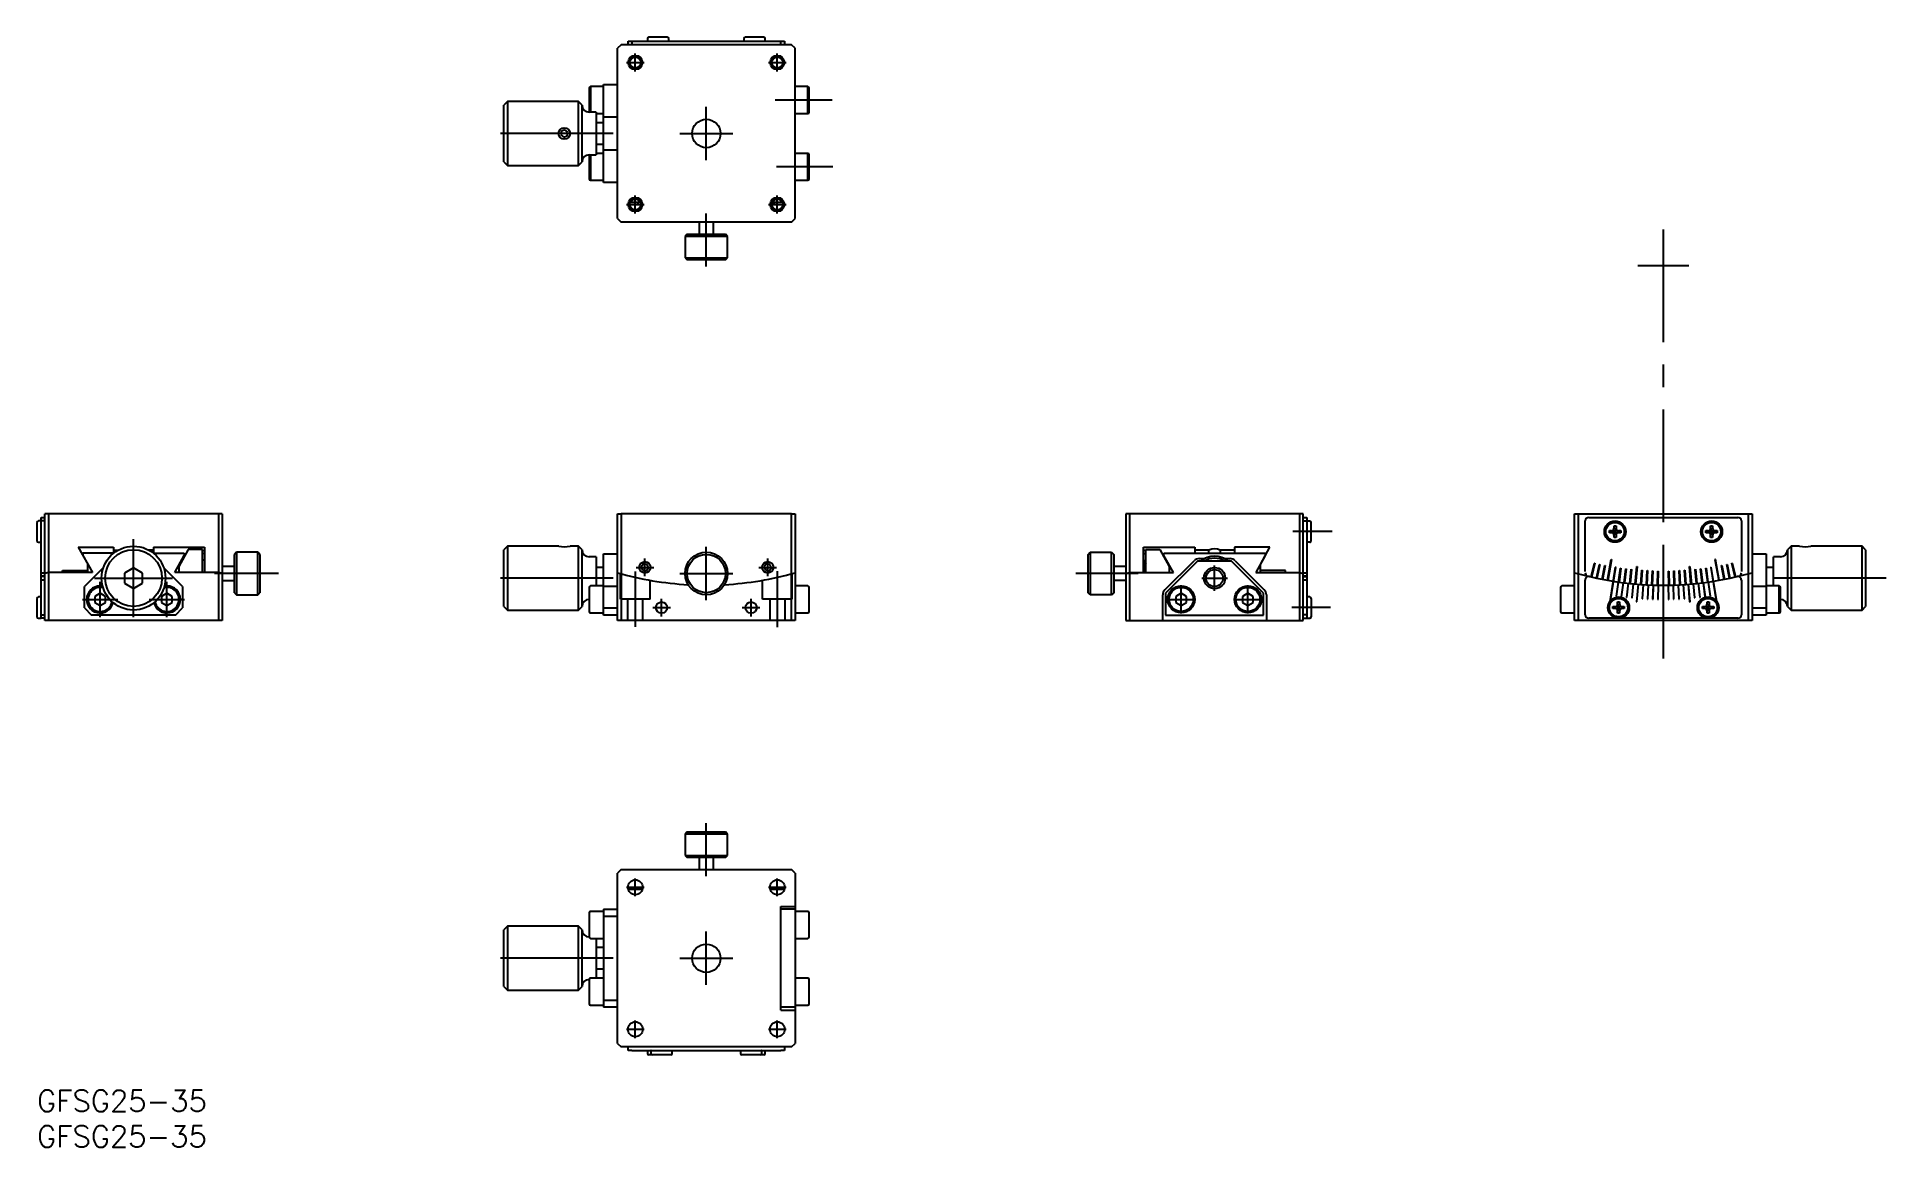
# Model space of a CAD drawing. Extents: x 0 to 260, y -8 to 148.
import ezdxf

# ---------------------------------------------------------------- set-up
doc = ezdxf.new("R2010")
doc.units = 0
doc.header["$LTSCALE"] = 0.5
doc.linetypes.add('CENTER', pattern=[50.8, 31.75, -6.35, 6.35, -6.35])
doc.linetypes.add('DASHED', pattern=[19.05, 12.7, -6.35])
for name, color, linetype in [('MSM_CENTER', 1, 'CENTER'), ('MSM_CONTINUOUS', 7, 'CONTINUOUS'), ('MSM_DASHED', 4, 'DASHED'), ('MSM_NARROW', 5, 'CONTINUOUS'), ('MSM_PART_NUMBER', 7, 'CONTINUOUS')]:
    doc.layers.add(name, color=color, linetype=linetype)
doc.styles.get("Standard").update_dxf_attribs({"font": 'txt.shx', "height": 3, "bigfont": 'bigfont.shx'})

# ---------------------------------------------------------------- blocks, each defined once
blk = doc.blocks.new('*U48')
at = {"layer": 'MSM_PART_NUMBER'}
blk.add_text('GFSG25-35', height=3, dxfattribs=at).set_placement((0, -3))
blk = doc.blocks.new('*U49')
at = {"layer": 'MSM_PART_NUMBER'}
blk.add_text('GFSG25-35', height=3, dxfattribs=at).set_placement((0, -8))

msp = doc.modelspace()

# ---------------------------------------------------------------- linework, layer by layer
at = {"layer": 'MSM_CENTER'}
for p, q in [((84.28, 143.56), (84.28, 146.06)), ((104.28, 143.56), (104.28, 146.06)), ((83.03, 144.81), (85.53, 144.81)), ((103.03, 144.81), (105.53, 144.81)), ((94.28, 131.06), (94.28, 138.56)), ((111.99, 139.51), (103.99, 139.51)), ((81.16, 134.81), (64.16, 134.81)), ((90.53, 134.81), (98.03, 134.81)), ((112.11, 130.11), (104.17, 130.11)), ((84.28, 123.56), (84.28, 126.06)), ((104.28, 123.56), (104.28, 126.06)), ((83.03, 124.81), (85.53, 124.81)), ((94.28, 116.06), (94.28, 123.56)), ((103.03, 124.81), (105.53, 124.81)), ((229.08, 121.3), (229.08, 60.83)), ((225.5, 116.21), (232.66, 116.21)), ((182.44, 78.71), (176.91, 78.71)), ((13.6, 66.68), (13.6, 77.64)), ((94.28, 69.06), (94.28, 76.56)), ((84.28, 73.11), (84.28, 65.31)), ((84.38, 73.68), (86.88, 73.68)), ((85.63, 72.43), (85.63, 74.93)), ((101.68, 73.68), (104.18, 73.68)), ((102.93, 72.43), (102.93, 74.93)), ((104.28, 73.15), (104.28, 65.27)), ((165.87, 70.36), (165.87, 73.96)), ((8.12, 72.16), (19.08, 72.16)), ((8.9, 66.66), (8.9, 71.66)), ((18.3, 66.66), (18.3, 71.66)), ((34.04, 72.81), (25.01, 72.81)), ((81.16, 72.16), (64.16, 72.16)), ((90.53, 72.81), (98.03, 72.81)), ((155.11, 72.81), (146.33, 72.81)), ((161.17, 67.16), (161.17, 71.16)), ((164.07, 72.16), (167.67, 72.16)), ((170.57, 67.16), (170.57, 71.16)), ((260.45, 72.16), (243.58, 72.16)), ((6.4, 69.16), (11.4, 69.16)), ((15.8, 69.16), (20.8, 69.16)), ((86.73, 68.01), (89.23, 68.01)), ((87.98, 66.76), (87.98, 69.26)), ((99.33, 68.01), (101.83, 68.01)), ((100.58, 66.76), (100.58, 69.26)), ((159.17, 69.16), (163.17, 69.16)), ((168.57, 69.16), (172.57, 69.16)), ((182.19, 68.01), (176.76, 68.01)), ((94.28, 30.15), (94.28, 37.65)), ((84.28, 27.35), (84.28, 29.85)), ((104.28, 27.35), (104.28, 29.85)), ((83.03, 28.6), (85.53, 28.6)), ((103.03, 28.6), (105.53, 28.6)), ((94.28, 14.85), (94.28, 22.35)), ((81.16, 18.6), (64.16, 18.6)), ((90.53, 18.6), (98.03, 18.6)), ((83.03, 8.6), (85.53, 8.6)), ((84.28, 7.35), (84.28, 9.85)), ((103.03, 8.6), (105.53, 8.6)), ((104.28, 7.35), (104.28, 9.85))]:
    msp.add_line(p, q, dxfattribs=at)
at = {"layer": 'MSM_CONTINUOUS'}
for p, q in [((82.28, 147.31), (81.78, 146.81)), ((81.78, 122.81), (81.78, 146.81)), ((106.28, 147.31), (82.28, 147.31)), ((83.28, 147.31), (83.28, 147.81)), ((83.28, 147.81), (105.28, 147.81)), ((83.78, 147.81), (83.78, 147.31)), ((85.98, 148.21), (85.98, 147.82)), ((86.18, 148.41), (88.78, 148.41)), ((88.98, 147.82), (88.98, 148.21)), ((99.58, 148.21), (99.58, 147.82)), ((99.78, 148.41), (102.38, 148.41)), ((102.58, 147.82), (102.58, 148.21)), ((104.78, 147.31), (104.78, 147.81)), ((105.28, 147.81), (105.28, 147.31)), ((106.78, 146.81), (106.28, 147.31)), ((106.78, 122.81), (106.78, 146.81)), ((77.78, 141.21), (77.78, 137.81)), ((79.78, 141.41), (77.98, 141.41)), ((77.98, 141.41), (77.98, 137.81)), ((79.78, 141.71), (81.78, 141.71)), ((79.78, 127.91), (79.78, 141.71)), ((108.58, 141.41), (106.78, 141.41)), ((108.58, 137.61), (108.58, 141.41)), ((108.78, 137.81), (108.78, 141.21)), ((66.28, 139.31), (65.78, 138.81)), ((65.78, 130.81), (65.78, 138.81)), ((76.28, 139.31), (66.28, 139.31)), ((66.28, 139.31), (66.28, 130.31)), ((76.78, 138.81), (76.28, 139.31)), ((76.28, 130.31), (76.28, 139.31)), ((76.78, 130.81), (76.78, 138.81)), ((78.78, 137.81), (77.78, 137.81)), ((78.78, 137.81), (78.78, 131.81)), ((78.78, 137.61), (79.78, 137.61)), ((79.78, 136.31), (78.78, 136.31)), ((81.78, 137.11), (79.78, 137.11)), ((106.78, 137.61), (108.58, 137.61)), ((73.88, 135.14), (73.79, 134.62)), ((73.79, 134.62), (74.2, 134.3)), ((74.36, 135.32), (73.88, 135.14)), ((74.2, 134.3), (74.68, 134.48)), ((74.77, 135), (74.36, 135.32)), ((74.68, 134.48), (74.77, 135)), ((78.78, 133.31), (79.78, 133.31)), ((65.78, 130.81), (66.28, 130.31)), ((66.28, 130.31), (76.28, 130.31)), ((76.28, 130.31), (76.78, 130.81)), ((77.78, 131.81), (78.78, 131.81)), ((77.78, 131.81), (77.78, 128.41)), ((77.98, 131.81), (77.98, 128.21)), ((79.78, 132.01), (78.78, 132.01)), ((79.78, 132.51), (81.78, 132.51)), ((108.58, 132.01), (106.78, 132.01)), ((108.58, 128.21), (108.58, 132.01)), ((108.78, 128.41), (108.78, 131.81)), ((77.98, 128.21), (79.78, 128.21)), ((81.78, 127.91), (79.78, 127.91)), ((106.78, 128.21), (108.58, 128.21)), ((85, 125.11), (83.56, 125.11)), ((84.63, 125.1), (84.63, 124.8)), ((103.93, 124.82), (103.53, 125.05)), ((105, 125.11), (103.56, 125.11)), ((81.78, 122.81), (82.28, 122.31)), ((83.48, 124.81), (84.28, 124.81)), ((84.28, 124.81), (85.08, 124.81)), ((103.48, 124.81), (104.28, 124.81)), ((103.93, 124.82), (103.5, 124.82)), ((103.93, 124.81), (103.93, 124.82)), ((104.28, 124.81), (105.08, 124.81)), ((106.28, 122.31), (106.78, 122.81)), ((106.28, 122.31), (82.28, 122.31)), ((91.58, 120.61), (91.28, 120.31)), ((91.28, 120.31), (91.28, 117.31)), ((97.28, 120.31), (91.28, 120.31)), ((91.58, 120.61), (96.98, 120.61)), ((93.28, 122.31), (93.28, 120.61)), ((95.28, 120.61), (95.28, 122.31)), ((97.28, 120.31), (96.98, 120.61)), ((97.28, 117.31), (97.28, 120.31)), ((91.28, 117.31), (91.58, 117.01)), ((91.28, 117.31), (97.28, 117.31)), ((96.98, 117.01), (97.28, 117.31)), ((96.98, 117.01), (91.58, 117.01)), ((1.1, 66.21), (1.1, 81.21)), ((26.1, 81.21), (1.1, 81.21)), ((1.6, 81.21), (1.6, 66.21)), ((25.6, 66.21), (25.6, 81.21)), ((26.1, 81.21), (26.1, 66.21)), ((81.78, 81.21), (82.28, 81.21)), ((81.78, 66.21), (81.78, 81.21)), ((106.28, 81.21), (82.28, 81.21)), ((82.28, 81.21), (82.28, 66.21)), ((106.28, 66.21), (106.28, 81.21)), ((106.28, 81.21), (106.78, 81.21)), ((106.78, 81.21), (106.78, 66.21)), ((153.37, 81.21), (153.37, 66.21)), ((178.37, 81.21), (153.37, 81.21)), ((153.87, 81.21), (153.87, 66.21)), ((177.87, 66.21), (177.87, 81.21)), ((178.37, 66.21), (178.37, 81.21)), ((216.58, 66.21), (216.58, 81.21)), ((216.58, 81.21), (241.58, 81.21)), ((217.08, 81.21), (217.08, 66.21)), ((241.08, 66.21), (241.08, 81.21)), ((241.58, 81.21), (241.58, 66.21)), ((0, 80.01), (0, 77.41)), ((0.59, 80.21), (0.2, 80.21)), ((0.6, 80.71), (1.1, 80.71)), ((0.6, 66.51), (0.6, 80.71)), ((1.1, 80.21), (0.6, 80.21)), ((178.37, 80.71), (178.87, 80.71)), ((178.37, 80.21), (178.87, 80.21)), ((178.87, 80.71), (178.87, 66.51)), ((178.88, 80.21), (179.27, 80.21)), ((179.47, 77.41), (179.47, 80.01)), ((218.08, 73.11), (218.08, 80.21)), ((218.58, 80.71), (239.58, 80.71)), ((221.48, 78.85), (221.8, 78.85)), ((221.48, 78.56), (221.48, 78.85)), ((221.8, 78.56), (221.48, 78.56)), ((222.14, 79.18), (222.14, 79.51)), ((222.14, 79.51), (222.42, 79.51)), ((222.14, 77.9), (222.14, 78.23)), ((222.42, 79.51), (222.42, 79.18)), ((222.42, 78.23), (222.42, 77.9)), ((222.76, 78.85), (223.08, 78.85)), ((223.08, 78.56), (222.76, 78.56)), ((223.08, 78.85), (223.08, 78.56)), ((235.08, 78.85), (235.4, 78.85)), ((235.08, 78.56), (235.08, 78.85)), ((235.4, 78.56), (235.08, 78.56)), ((235.74, 79.18), (235.74, 79.51)), ((235.74, 79.51), (236.02, 79.51)), ((235.74, 77.9), (235.74, 78.23)), ((236.02, 79.51), (236.02, 79.18)), ((236.02, 78.23), (236.02, 77.9)), ((236.36, 78.85), (236.68, 78.85)), ((236.68, 78.56), (236.36, 78.56)), ((236.68, 78.85), (236.68, 78.56)), ((240.08, 80.21), (240.08, 73.11)), ((0.2, 77.21), (0.59, 77.21)), ((5.8, 76.53), (10.8, 76.53)), ((5.8, 76.53), (7.8, 72.93)), ((6.45, 75.69), (6.45, 75.35)), ((10.81, 75.69), (6.45, 75.69)), ((10.8, 76.53), (10.8, 75.69)), ((10.8, 76.11), (11.45, 76.11)), ((16.4, 76.11), (15.75, 76.11)), ((16.39, 75.69), (20.75, 75.69)), ((16.4, 76.53), (23.6, 76.53)), ((16.4, 76.53), (16.4, 75.69)), ((21.3, 76.17), (20, 73.82)), ((20.75, 75.69), (20.75, 75.17)), ((23.3, 76.17), (21.3, 76.17)), ((23.3, 72.93), (23.3, 76.17)), ((23.6, 76.03), (23.3, 76.01)), ((23.3, 75.66), (23.6, 75.64)), ((23.6, 76.53), (23.6, 72.93)), ((28.1, 75.81), (27.8, 75.51)), ((31.1, 75.81), (28.1, 75.81)), ((28.1, 75.81), (28.1, 69.81)), ((31.4, 75.51), (31.1, 75.81)), ((31.1, 69.81), (31.1, 75.81)), ((66.28, 76.66), (65.78, 76.16)), ((65.78, 68.16), (65.78, 76.16)), ((66.28, 76.66), (66.28, 67.66)), ((73.49, 76.66), (66.28, 76.66)), ((76.28, 76.66), (75.08, 76.66)), ((76.78, 76.16), (76.28, 76.66)), ((76.28, 67.66), (76.28, 76.66)), ((76.78, 68.16), (76.78, 76.16)), ((79.78, 66.96), (79.78, 75.56)), ((79.78, 75.56), (81.78, 75.56)), ((148.07, 75.51), (148.37, 75.81)), ((148.37, 75.81), (151.37, 75.81)), ((148.37, 75.81), (148.37, 69.81)), ((151.37, 75.81), (151.67, 75.51)), ((151.37, 69.81), (151.37, 75.81)), ((155.87, 72.93), (155.87, 76.53)), ((155.87, 76.53), (163.07, 76.53)), ((156.17, 72.93), (156.17, 76.17)), ((156.17, 76.17), (158.17, 76.17)), ((158.17, 76.17), (159.47, 73.82)), ((158.72, 75.17), (158.72, 75.69)), ((158.72, 75.69), (173.02, 75.69)), ((163.07, 76.53), (163.07, 75.69)), ((165.08, 76.11), (163.07, 76.11)), ((165.08, 75.69), (165.08, 76.11)), ((168.67, 76.11), (166.67, 76.11)), ((166.67, 76.11), (166.67, 75.69)), ((173.67, 76.53), (168.67, 76.53)), ((168.67, 76.53), (168.67, 75.69)), ((172.32, 74.08), (173.67, 76.53)), ((173.02, 75.69), (173.02, 75.37)), ((179.27, 77.21), (178.88, 77.21)), ((222.42, 77.9), (222.14, 77.9)), ((236.02, 77.9), (235.74, 77.9)), ((241.58, 75.56), (243.58, 75.56)), ((243.58, 75.56), (243.58, 66.96)), ((247.08, 76.66), (246.58, 76.16)), ((246.58, 76.16), (246.58, 68.16)), ((247.08, 76.66), (247.08, 67.66)), ((248.28, 76.66), (247.08, 76.66)), ((257.08, 76.66), (249.87, 76.66)), ((257.58, 76.16), (257.08, 76.66)), ((257.08, 67.66), (257.08, 76.66)), ((257.58, 76.16), (257.58, 68.16)), ((1.6, 72.93), (1.1, 72.79)), ((7.8, 72.93), (1.6, 72.93)), ((3.6, 72.93), (3.6, 73.24)), ((3.6, 73.24), (7.15, 73.24)), ((9.33, 73.59), (6.7, 70.96)), ((7.15, 72.93), (7.15, 74.08)), ((13.6, 73.6), (12.35, 72.88)), ((14.85, 72.88), (13.6, 73.6)), ((20.5, 70.96), (17.87, 73.59)), ((19.4, 72.93), (20.75, 75.37)), ((25.6, 72.93), (19.4, 72.93)), ((20, 73.82), (20, 72.93)), ((23.6, 74.68), (23.3, 74.68)), ((26.1, 72.79), (25.6, 72.93)), ((27.8, 73.81), (26.1, 73.81)), ((27.8, 70.11), (27.8, 75.51)), ((31.4, 75.51), (31.4, 70.11)), ((78.78, 75.16), (77.78, 75.16)), ((78.78, 75.16), (78.78, 71.06)), ((79.78, 73.66), (78.78, 73.66)), ((85.43, 74.16), (85.11, 73.75)), ((85.11, 73.75), (85.31, 73.27)), ((85.31, 73.27), (85.83, 73.2)), ((85.94, 74.09), (85.43, 74.16)), ((85.83, 73.2), (86.14, 73.61)), ((86.14, 73.61), (85.94, 74.09)), ((102.73, 74.16), (102.42, 73.75)), ((102.42, 73.75), (102.62, 73.27)), ((102.62, 73.27), (103.13, 73.2)), ((103.25, 74.09), (102.73, 74.16)), ((103.13, 73.2), (103.45, 73.61)), ((103.45, 73.61), (103.25, 74.09)), ((148.07, 70.11), (148.07, 75.51)), ((151.67, 75.51), (151.67, 70.11)), ((153.37, 73.81), (151.67, 73.81)), ((153.37, 72.79), (153.87, 72.93)), ((153.87, 72.93), (160.07, 72.93)), ((155.89, 74.68), (155.87, 74.68)), ((155.89, 72.93), (155.89, 74.68)), ((155.89, 74.68), (156.17, 74.18)), ((156.17, 74.61), (155.93, 74.61)), ((156.03, 72.93), (156.17, 73.18)), ((160.07, 72.93), (158.72, 75.37)), ((158.87, 70.5), (162.98, 74.61)), ((163.47, 74.56), (158.97, 70.06)), ((159.47, 73.82), (159.47, 72.93)), ((168.27, 74.56), (163.47, 74.56)), ((163.69, 74.91), (164.44, 74.91)), ((165.08, 75.15), (165.08, 74.84)), ((166.67, 75.15), (166.67, 74.84)), ((167.31, 74.91), (168.06, 74.91)), ((172.77, 70.06), (168.27, 74.56)), ((168.77, 74.61), (172.88, 70.5)), ((173.02, 75.37), (171.67, 72.93)), ((171.67, 72.93), (177.87, 72.93)), ((172.32, 72.93), (172.32, 74.08)), ((175.87, 73.24), (172.32, 73.24)), ((175.87, 72.93), (175.87, 73.24)), ((177.87, 72.93), (178.37, 72.79)), ((218.92, 72.32), (219.37, 74.27)), ((219.42, 74.26), (218.97, 72.31)), ((219.37, 74.27), (219.42, 74.26)), ((219.69, 72.15), (220.11, 74.1)), ((220.15, 74.09), (219.74, 72.14)), ((220.11, 74.1), (220.15, 74.09)), ((220.46, 71.99), (220.84, 73.95)), ((220.89, 73.94), (220.51, 71.98)), ((220.84, 73.95), (220.89, 73.94)), ((221.23, 71.85), (221.75, 74.8)), ((221.8, 74.79), (221.28, 71.84)), ((222.32, 73.69), (221.56, 68.88)), ((221.62, 68.96), (222.37, 73.68)), ((221.75, 74.8), (221.8, 74.79)), ((222.37, 73.68), (222.32, 73.69)), ((222.79, 71.6), (223.06, 73.58)), ((223.11, 73.57), (222.84, 71.59)), ((223.06, 73.58), (223.11, 73.57)), ((223.57, 71.5), (223.81, 73.48)), ((223.86, 73.48), (223.62, 71.49)), ((223.81, 73.48), (223.86, 73.48)), ((224.35, 71.41), (224.56, 73.4)), ((224.61, 73.39), (224.4, 71.4)), ((224.56, 73.4), (224.61, 73.39)), ((225.13, 71.33), (225.35, 73.82)), ((225.4, 73.82), (225.18, 71.33)), ((225.35, 73.82), (225.4, 73.82)), ((225.91, 71.27), (226.05, 73.26)), ((226.1, 73.26), (225.96, 71.27)), ((226.05, 73.26), (226.1, 73.26)), ((226.7, 71.22), (226.8, 73.22)), ((226.85, 73.22), (226.75, 71.22)), ((226.8, 73.22), (226.85, 73.22)), ((227.48, 71.19), (227.55, 73.18)), ((227.6, 73.18), (227.53, 71.18)), ((227.55, 73.18), (227.6, 73.18)), ((228.27, 71.16), (228.3, 73.16)), ((228.3, 73.16), (228.35, 73.16)), ((228.35, 73.16), (228.32, 71.16)), ((229.06, 74.16), (229.06, 68.16)), ((229.11, 74.16), (229.06, 74.16)), ((229.11, 68.16), (229.11, 74.16)), ((229.84, 71.16), (229.81, 73.16)), ((229.81, 73.16), (229.86, 73.16)), ((229.86, 73.16), (229.89, 71.16)), ((230.63, 71.18), (230.56, 73.18)), ((230.56, 73.18), (230.61, 73.18)), ((230.61, 73.18), (230.68, 71.19)), ((231.41, 71.22), (231.31, 73.22)), ((231.31, 73.22), (231.36, 73.22)), ((231.36, 73.22), (231.46, 71.22)), ((232.2, 71.27), (232.06, 73.26)), ((232.06, 73.26), (232.11, 73.26)), ((232.11, 73.26), (232.25, 71.27)), ((232.98, 71.33), (232.76, 73.82)), ((232.76, 73.82), (232.81, 73.82)), ((232.81, 73.82), (233.03, 71.33)), ((233.56, 73.39), (233.61, 73.4)), ((233.76, 71.4), (233.56, 73.39)), ((233.61, 73.4), (233.81, 71.41)), ((234.55, 71.49), (234.3, 73.48)), ((234.3, 73.48), (234.35, 73.48)), ((234.35, 73.48), (234.6, 71.5)), ((235.05, 73.57), (235.1, 73.58)), ((235.33, 71.59), (235.05, 73.57)), ((235.1, 73.58), (235.37, 71.6)), ((235.84, 73.69), (235.79, 73.68)), ((235.79, 73.68), (236.54, 68.96)), ((236.6, 68.88), (235.84, 73.69)), ((236.41, 74.8), (236.36, 74.79)), ((236.36, 74.79), (236.88, 71.84)), ((236.93, 71.85), (236.41, 74.8)), ((237.27, 73.94), (237.32, 73.95)), ((237.65, 71.98), (237.27, 73.94)), ((237.32, 73.95), (237.7, 71.99)), ((238.01, 74.09), (238.06, 74.1)), ((238.42, 72.14), (238.01, 74.09)), ((238.06, 74.1), (238.47, 72.15)), ((238.74, 74.26), (238.79, 74.27)), ((239.19, 72.31), (238.74, 74.26)), ((238.79, 74.27), (239.24, 72.32)), ((244.58, 73.66), (243.58, 73.66)), ((245.58, 75.16), (244.58, 75.16)), ((244.58, 71.06), (244.58, 75.16)), ((0.6, 72.91), (1.1, 72.91)), ((1.1, 72.43), (0.6, 72.43)), ((1.1, 72.38), (0.6, 72.38)), ((1.1, 71.88), (0.6, 71.88)), ((6.7, 67.96), (6.7, 70.96)), ((12.35, 72.88), (12.35, 71.44)), ((12.35, 71.44), (13.6, 70.71)), ((13.6, 70.71), (14.85, 71.44)), ((14.85, 71.44), (14.85, 72.88)), ((20.5, 70.96), (20.5, 67.96)), ((26.1, 71.81), (27.8, 71.81)), ((77.78, 70.86), (77.78, 67.46)), ((79.78, 71.06), (77.98, 71.06)), ((81.78, 70.96), (79.78, 70.96)), ((108.58, 71.06), (106.78, 71.06)), ((108.78, 67.46), (108.78, 70.86)), ((153.37, 71.81), (151.67, 71.81)), ((178.37, 72.91), (178.87, 72.91)), ((178.87, 72.43), (178.37, 72.43)), ((178.37, 72.38), (178.87, 72.38)), ((178.87, 71.88), (178.37, 71.88)), ((214.58, 70.86), (214.58, 67.46)), ((216.58, 71.06), (214.78, 71.06)), ((218.08, 67.01), (218.08, 71.88)), ((222.71, 71.61), (222.43, 69.63)), ((222.48, 69.62), (222.76, 71.6)), ((223.41, 71.52), (223.16, 69.53)), ((223.21, 69.53), (223.46, 71.51)), ((224.11, 71.43), (223.89, 69.44)), ((223.94, 69.44), (224.16, 71.43)), ((224.82, 71.36), (224.63, 69.37)), ((224.68, 69.36), (224.87, 71.36)), ((225.52, 71.3), (225.32, 68.81)), ((225.37, 68.8), (225.57, 71.29)), ((226.23, 71.25), (226.1, 69.25)), ((226.15, 69.25), (226.28, 71.25)), ((226.93, 71.21), (226.84, 69.21)), ((226.89, 69.21), (226.98, 71.21)), ((227.64, 71.18), (227.58, 69.18)), ((227.63, 69.18), (227.69, 71.18)), ((228.35, 71.16), (228.32, 69.16)), ((228.37, 69.16), (228.4, 71.16)), ((229.76, 71.16), (229.79, 69.16)), ((229.84, 69.16), (229.81, 71.16)), ((230.47, 71.18), (230.53, 69.18)), ((230.58, 69.18), (230.52, 71.18)), ((231.18, 71.21), (231.27, 69.21)), ((231.32, 69.21), (231.23, 71.21)), ((231.88, 71.25), (232.01, 69.25)), ((232.06, 69.25), (231.93, 71.25)), ((232.59, 71.29), (232.79, 68.8)), ((232.84, 68.81), (232.64, 71.3)), ((233.3, 71.36), (233.48, 69.36)), ((233.53, 69.37), (233.34, 71.36)), ((234, 71.43), (234.22, 69.44)), ((234.27, 69.44), (234.05, 71.43)), ((234.7, 71.51), (234.95, 69.53)), ((235, 69.53), (234.75, 71.52)), ((235.4, 71.6), (235.69, 69.62)), ((235.73, 69.63), (235.45, 71.61)), ((240.08, 71.88), (240.08, 67.01)), ((243.58, 70.96), (241.58, 70.96)), ((245.38, 71.06), (243.58, 71.06)), ((245.38, 67.26), (245.38, 71.06)), ((245.58, 67.46), (245.58, 70.86)), ((0, 69.31), (0, 66.71)), ((0.59, 69.51), (0.2, 69.51)), ((6.7, 67.96), (7.7, 66.96)), ((8.9, 70.02), (8.15, 69.59)), ((8.15, 69.59), (8.15, 68.72)), ((8.15, 68.72), (8.9, 68.29)), ((9.65, 69.59), (8.9, 70.02)), ((8.9, 68.29), (9.65, 68.72)), ((9.65, 68.72), (9.65, 69.59)), ((18.3, 70.02), (17.55, 69.59)), ((17.55, 69.59), (17.55, 68.72)), ((17.55, 68.72), (18.3, 68.29)), ((19.05, 69.59), (18.3, 70.02)), ((18.3, 68.29), (19.05, 68.72)), ((19.05, 68.72), (19.05, 69.59)), ((19.5, 66.96), (20.5, 67.96)), ((27.8, 70.11), (28.1, 69.81)), ((28.1, 69.81), (31.1, 69.81)), ((31.1, 69.81), (31.4, 70.11)), ((65.78, 68.16), (66.28, 67.66)), ((76.28, 67.66), (76.78, 68.16)), ((79.78, 67.96), (81.78, 67.96)), ((148.37, 69.81), (148.07, 70.11)), ((151.37, 69.81), (148.37, 69.81)), ((151.67, 70.11), (151.37, 69.81)), ((158.57, 66.21), (158.57, 69.79)), ((158.97, 70.06), (158.97, 66.96)), ((161.17, 70.02), (160.42, 69.59)), ((160.42, 69.59), (160.42, 68.72)), ((160.42, 68.72), (161.17, 68.29)), ((161.92, 69.59), (161.17, 70.02)), ((161.17, 68.29), (161.92, 68.72)), ((161.92, 68.72), (161.92, 69.59)), ((170.57, 70.02), (169.82, 69.59)), ((169.82, 69.59), (169.82, 68.72)), ((169.82, 68.72), (170.57, 68.29)), ((171.32, 69.59), (170.57, 70.02)), ((170.57, 68.29), (171.32, 68.72)), ((171.32, 68.72), (171.32, 69.59)), ((172.77, 66.96), (172.77, 70.06)), ((173.17, 69.79), (173.17, 66.21)), ((179.27, 69.51), (178.88, 69.51)), ((179.47, 69.31), (179.47, 66.71)), ((221.98, 68.15), (222.3, 68.15)), ((221.98, 67.86), (221.98, 68.15)), ((222.3, 67.86), (221.98, 67.86)), ((222.43, 69.63), (222.48, 69.62)), ((222.64, 68.48), (222.64, 68.81)), ((222.64, 68.81), (222.92, 68.81)), ((222.92, 68.81), (222.92, 68.48)), ((223.16, 69.53), (223.21, 69.53)), ((223.26, 68.15), (223.58, 68.15)), ((223.58, 67.86), (223.26, 67.86)), ((223.58, 68.15), (223.58, 67.86)), ((223.89, 69.44), (223.94, 69.44)), ((224.63, 69.37), (224.68, 69.36)), ((225.32, 68.81), (225.37, 68.8)), ((226.1, 69.25), (226.15, 69.25)), ((226.84, 69.21), (226.89, 69.21)), ((227.58, 69.18), (227.63, 69.18)), ((228.32, 69.16), (228.37, 69.16)), ((229.06, 68.16), (229.11, 68.16)), ((229.79, 69.16), (229.84, 69.16)), ((230.53, 69.18), (230.58, 69.18)), ((231.27, 69.21), (231.32, 69.21)), ((232.01, 69.25), (232.06, 69.25)), ((232.79, 68.8), (232.84, 68.81)), ((233.48, 69.36), (233.53, 69.37)), ((234.22, 69.44), (234.27, 69.44)), ((234.58, 68.15), (234.9, 68.15)), ((234.58, 67.86), (234.58, 68.15)), ((234.9, 67.86), (234.58, 67.86)), ((234.95, 69.53), (235, 69.53)), ((235.24, 68.48), (235.24, 68.81)), ((235.24, 68.81), (235.52, 68.81)), ((235.52, 68.81), (235.52, 68.48)), ((235.69, 69.62), (235.73, 69.63)), ((235.86, 68.15), (236.18, 68.15)), ((236.18, 67.86), (235.86, 67.86)), ((236.18, 68.15), (236.18, 67.86)), ((241.58, 67.96), (243.58, 67.96)), ((246.58, 68.16), (247.08, 67.66)), ((257.08, 67.66), (257.58, 68.16)), ((0.2, 66.51), (0.59, 66.51)), ((0.6, 67.01), (1.1, 67.01)), ((1.1, 66.51), (0.6, 66.51)), ((26.1, 66.21), (1.1, 66.21)), ((19.5, 66.96), (7.7, 66.96)), ((66.28, 67.66), (76.28, 67.66)), ((77.98, 67.26), (79.78, 67.26)), ((81.78, 66.96), (79.78, 66.96)), ((106.78, 66.21), (81.78, 66.21)), ((106.78, 67.26), (108.58, 67.26)), ((153.37, 66.21), (178.37, 66.21)), ((158.97, 66.96), (172.77, 66.96)), ((178.87, 67.01), (178.37, 67.01)), ((178.37, 66.51), (178.87, 66.51)), ((178.88, 66.51), (179.27, 66.51)), ((214.78, 67.26), (216.58, 67.26)), ((241.58, 66.21), (216.58, 66.21)), ((239.58, 66.51), (218.58, 66.51)), ((222.64, 67.2), (222.64, 67.53)), ((222.92, 67.2), (222.64, 67.2)), ((222.92, 67.53), (222.92, 67.2)), ((235.24, 67.2), (235.24, 67.53)), ((235.52, 67.2), (235.24, 67.2)), ((235.52, 67.53), (235.52, 67.2)), ((243.58, 66.96), (241.58, 66.96)), ((243.58, 67.26), (245.38, 67.26)), ((247.08, 67.66), (257.08, 67.66)), ((91.58, 36.4), (91.28, 36.1)), ((91.28, 36.1), (91.28, 33.1)), ((97.28, 36.1), (91.28, 36.1)), ((91.58, 36.4), (96.98, 36.4)), ((97.28, 36.1), (96.98, 36.4)), ((97.28, 33.1), (97.28, 36.1)), ((91.28, 33.1), (91.58, 32.8)), ((91.28, 33.1), (97.28, 33.1)), ((96.98, 32.8), (91.58, 32.8)), ((93.28, 32.8), (93.28, 31.1)), ((95.28, 31.1), (95.28, 32.8)), ((96.98, 32.8), (97.28, 33.1)), ((82.28, 31.1), (81.78, 30.6)), ((81.78, 6.6), (81.78, 30.6)), ((82.28, 31.1), (106.28, 31.1)), ((106.78, 30.6), (106.28, 31.1)), ((106.78, 30.6), (106.78, 6.6)), ((83.23, 28.6), (85.33, 28.6)), ((85.29, 28.3), (83.27, 28.3)), ((84.63, 28.6), (84.63, 28.3)), ((103.23, 28.6), (105.33, 28.6)), ((103.23, 28.59), (103.93, 28.59)), ((105.29, 28.3), (103.27, 28.3)), ((103.43, 28.3), (103.93, 28.59)), ((103.54, 28.3), (103.53, 28.34)), ((103.93, 28.59), (103.93, 28.6)), ((77.78, 25), (77.78, 21.6)), ((79.78, 25.2), (77.98, 25.2)), ((79.78, 25.5), (79.78, 11.7)), ((79.78, 25.5), (81.78, 25.5)), ((81.78, 24.5), (79.78, 24.5)), ((104.78, 25.9), (106.78, 25.9)), ((104.78, 11.3), (104.78, 25.9)), ((106.78, 25.5), (104.78, 25.5)), ((108.58, 25.2), (106.78, 25.2)), ((108.78, 21.6), (108.78, 25)), ((66.28, 23.1), (65.78, 22.6)), ((65.78, 14.6), (65.78, 22.6)), ((76.28, 23.1), (66.28, 23.1)), ((66.28, 23.1), (66.28, 14.1)), ((76.78, 22.6), (76.28, 23.1)), ((76.28, 14.1), (76.28, 23.1)), ((76.78, 14.6), (76.78, 22.6)), ((77.98, 21.4), (79.78, 21.4)), ((78.78, 21.4), (78.78, 15.8)), ((106.78, 21.4), (108.58, 21.4)), ((79.78, 20.1), (78.78, 20.1)), ((79.78, 15.8), (77.98, 15.8)), ((78.78, 17.1), (79.78, 17.1)), ((108.58, 15.8), (106.78, 15.8)), ((65.78, 14.6), (66.28, 14.1)), ((66.28, 14.1), (76.28, 14.1)), ((76.28, 14.1), (76.78, 14.6)), ((77.78, 15.6), (77.78, 12.2)), ((108.78, 12.2), (108.78, 15.6)), ((77.98, 12), (79.78, 12)), ((79.78, 12.7), (81.78, 12.7)), ((81.78, 11.7), (79.78, 11.7)), ((106.78, 11.7), (104.78, 11.7)), ((104.78, 11.3), (106.78, 11.3)), ((106.78, 12), (108.58, 12)), ((83.23, 8.6), (85.33, 8.6)), ((103.23, 8.6), (105.33, 8.6)), ((81.78, 6.6), (82.28, 6.1)), ((106.28, 6.1), (82.28, 6.1)), ((83.28, 5.6), (83.28, 6.1)), ((83.78, 5.6), (83.28, 5.6)), ((83.78, 5.6), (104.78, 5.6)), ((85.98, 5.59), (85.98, 5.2)), ((86.48, 5.59), (86.48, 5.2)), ((89.48, 5.2), (89.48, 5.59)), ((98.02, 5.6), (98.02, 5.59)), ((99.08, 5.59), (99.08, 5.2)), ((102.08, 5.2), (102.08, 5.59)), ((102.58, 5.2), (102.58, 5.59)), ((105.28, 5.6), (104.78, 5.6)), ((105.28, 6.1), (105.28, 5.6)), ((106.28, 6.1), (106.78, 6.6)), ((89.28, 5), (86.18, 5)), ((102.38, 5), (99.28, 5))]:
    msp.add_line(p, q, dxfattribs=at)
for centre, radius in [((84.28, 144.81), 0.783), ((104.28, 144.81), 0.783), ((74.28, 134.81), 0.8), ((94.28, 134.81), 2), ((84.28, 124.81), 0.783), ((104.28, 124.81), 0.783), ((222.28, 78.71), 1.5), ((222.28, 78.71), 1.3), ((222.28, 78.71), 0.162), ((235.88, 78.71), 1.5), ((235.88, 78.71), 1.3), ((235.88, 78.71), 0.162), ((13.6, 72.16), 4.5), ((13.6, 72.16), 4), ((94.28, 72.81), 3), ((85.63, 73.68), 0.8), ((94.28, 72.81), 2.7), ((102.93, 73.68), 0.8), ((165.87, 72.16), 1.5), ((165.87, 72.16), 1.2), ((161.17, 69.16), 1.9), ((161.17, 69.16), 1.7), ((170.57, 69.16), 1.9), ((170.57, 69.16), 1.7), ((87.98, 68.01), 0.8), ((100.58, 68.01), 0.8), ((222.78, 68.01), 1.5), ((222.78, 68.01), 1.3), ((222.78, 68.01), 0.162), ((235.38, 68.01), 1.5), ((235.38, 68.01), 1.3), ((235.38, 68.01), 0.162), ((84.28, 28.6), 1.05), ((104.28, 28.6), 1.05), ((94.28, 18.6), 2), ((84.28, 8.6), 1.05), ((104.28, 8.6), 1.05)]:
    msp.add_circle(centre, radius, dxfattribs=at)
for centre, radius, start, end in [((86.18, 148.21), 0.2, 90, 180), ((85.99, 147.82), 0.01, 180, 270), ((88.78, 148.21), 0.2, 0, 90), ((88.97, 147.82), 0.01, 270, 0), ((99.78, 148.21), 0.2, 90, 180), ((99.59, 147.82), 0.01, 180, 270), ((102.38, 148.21), 0.2, 0, 90), ((102.57, 147.82), 0.01, 270, 0), ((77.98, 141.21), 0.2, 90, 180), ((108.58, 141.21), 0.2, 0, 90), ((77.78, 138.81), 1, 180, 270), ((108.58, 137.81), 0.2, 270, 0), ((74.28, 134.81), 0.8, 353.7358, 12.932), ((77.78, 130.81), 1, 90, 180), ((108.58, 131.81), 0.2, 0, 90), ((77.98, 128.41), 0.2, 180, 270), ((108.58, 128.41), 0.2, 270, 0), ((0.2, 80.01), 0.2, 90, 180), ((0.59, 80.2), 0.01, 360, 90), ((178.88, 80.2), 0.01, 90.0049, 179.9982), ((179.27, 80.01), 0.2, 0.0001, 89.9999), ((218.58, 80.21), 0.5, 90, 180), ((221.8, 79.18), 0.333, 270, 360), ((221.8, 78.23), 0.333, 0, 90), ((222.28, 78.71), 0.376, 152.1157, 207.8843), ((222.28, 78.71), 0.376, 62.1157, 117.8843), ((222.28, 78.71), 0.376, 242.1157, 297.8843), ((222.76, 79.18), 0.333, 180, 270), ((222.76, 78.23), 0.333, 90, 180), ((222.28, 78.71), 0.376, 332.1157, 27.8843), ((235.4, 79.18), 0.333, 270, 360), ((235.4, 78.23), 0.333, 0, 90), ((235.88, 78.71), 0.376, 152.1157, 207.8843), ((235.88, 78.71), 0.376, 62.1157, 117.8843), ((235.88, 78.71), 0.376, 242.1157, 297.8843), ((236.36, 79.18), 0.333, 180, 270), ((236.36, 78.23), 0.333, 90, 180), ((235.88, 78.71), 0.376, 332.1157, 27.8843), ((239.58, 80.21), 0.5, 0, 90), ((0.2, 77.41), 0.2, 180, 270), ((0.59, 77.22), 0.01, 270, 0), ((74.29, 81.03), 4.44, 259.6959, 280.3041), ((77.78, 76.16), 1, 180, 270), ((155.91, 74.09), 1.95, 82.2474, 91.0974), ((155.9, 77.96), 2.32, 269.3601, 276.772), ((165.87, 74.16), 2.11, 67.7308, 112.2692), ((178.88, 77.22), 0.01, 180.4199, 269.9987), ((179.27, 77.41), 0.2, 269.9999, 360), ((245.58, 76.16), 1, 270, 0), ((249.08, 81.06), 4.48, 259.7713, 280.2287), ((94.28, 116.21), 45.05, 253.8908, 266.753), ((94.28, 116.21), 45.05, 273.247, 286.1092), ((163.69, 73.91), 1, 90, 135), ((165.87, 72.16), 3.1, 50.732, 129.268), ((165.87, 72.16), 2.8, 58.9973, 121.0027), ((168.06, 73.91), 1, 45, 90), ((229.08, 116.21), 45.05, 253.8908, 286.1092), ((8.9, 69.16), 1.9, 79.5512, 345.5488), ((8.9, 69.16), 1.7, 76.1445, 348.9555), ((18.3, 69.16), 1.9, 194.4512, 100.4488), ((18.3, 69.16), 1.7, 191.0445, 103.8555), ((77.98, 70.86), 0.2, 90, 180), ((108.58, 70.86), 0.2, 0, 90), ((159.57, 69.79), 1, 135, 180), ((172.17, 69.79), 1, 0, 45), ((214.78, 70.86), 0.2, 90, 180), ((218.58, 72.91), 0.5, 180.0006, 256.366), ((218.58, 71.88), 0.5, 76.6725, 180), ((239.58, 71.88), 0.5, 0.001, 102.9102), ((239.58, 72.91), 0.5, 283.7106, 0), ((245.38, 70.86), 0.2, 0, 90), ((0.2, 69.31), 0.2, 90, 180), ((0.59, 69.5), 0.01, 360, 90), ((77.78, 68.16), 1, 90, 180), ((178.88, 69.5), 0.01, 90.0005, 180.0001), ((179.27, 69.31), 0.2, 0.0001, 90.0001), ((222.3, 68.48), 0.333, 270, 0), ((222.3, 67.53), 0.333, 0, 90), ((222.78, 68.01), 0.376, 152.1157, 207.8843), ((222.78, 68.01), 0.376, 62.1157, 117.8843), ((223.26, 68.48), 0.333, 180, 270), ((223.26, 67.53), 0.333, 90, 180), ((222.78, 68.01), 0.376, 332.1157, 27.8843), ((234.9, 68.48), 0.333, 270, 0), ((234.9, 67.53), 0.333, 0, 90), ((235.38, 68.01), 0.376, 152.1157, 207.8843), ((235.38, 68.01), 0.376, 62.1157, 117.8843), ((235.86, 68.48), 0.333, 180, 270), ((235.86, 67.53), 0.333, 90, 180), ((235.38, 68.01), 0.376, 332.1157, 27.8843), ((245.58, 68.16), 1, 0, 90), ((0.2, 66.71), 0.2, 180, 270), ((0.59, 66.52), 0.01, 270, 0), ((77.98, 67.46), 0.2, 180, 270), ((108.58, 67.46), 0.2, 270, 0), ((178.88, 66.52), 0.01, 179.9999, 269.9994), ((179.27, 66.71), 0.2, 269.9999, 359.9999), ((214.78, 67.46), 0.2, 180, 270), ((218.58, 67.01), 0.5, 180, 270), ((222.78, 68.01), 0.376, 242.1157, 297.8843), ((235.38, 68.01), 0.376, 242.1157, 297.8843), ((239.58, 67.01), 0.5, 270, 0), ((245.38, 67.46), 0.2, 270, 0), ((84.32, 28.62), 0.84, 181.3519, 202.3733), ((104.51, 28.57), 0.573, 332.1, 3.1652), ((77.98, 25), 0.2, 90, 180), ((108.58, 25), 0.2, 0, 90), ((77.78, 22.6), 1, 180, 270), ((77.98, 21.6), 0.2, 180, 270), ((108.58, 21.6), 0.2, 270, 0), ((77.98, 15.6), 0.2, 90, 180), ((108.58, 15.6), 0.2, 0, 90), ((77.78, 14.6), 1, 90, 180), ((77.98, 12.2), 0.2, 180, 270), ((108.58, 12.2), 0.2, 270, 0), ((85.99, 5.59), 0.01, 90, 180), ((86.49, 5.59), 0.01, 90, 180), ((89.47, 5.59), 0.01, 360, 90), ((99.09, 5.59), 0.01, 90, 180), ((102.07, 5.59), 0.01, 360, 90), ((102.57, 5.59), 0.01, 360, 90), ((86.18, 5.2), 0.2, 180, 270), ((86.68, 5.2), 0.2, 180, 270), ((89.28, 5.2), 0.2, 270, 360), ((99.28, 5.2), 0.2, 180, 270), ((101.88, 5.2), 0.2, 270, 360), ((102.38, 5.2), 0.2, 270, 360)]:
    msp.add_arc(centre, radius, start, end, dxfattribs=at)
at = {"layer": 'MSM_DASHED'}
for p, q in [((82.18, 69.21), (82.18, 72.81)), ((86.38, 69.21), (86.38, 71.86)), ((102.18, 69.21), (102.18, 71.86)), ((106.38, 69.21), (106.38, 72.81)), ((86.38, 69.21), (82.18, 69.21)), ((83.23, 66.21), (83.23, 69.21)), ((85.33, 66.21), (85.33, 69.21)), ((106.38, 69.21), (102.18, 69.21)), ((103.23, 69.21), (103.23, 66.21)), ((105.33, 69.21), (105.33, 66.21))]:
    msp.add_line(p, q, dxfattribs=at)
at = {"layer": 'MSM_NARROW'}
for centre in [(84.28, 144.81), (104.28, 144.81), (84.28, 124.81), (104.28, 124.81)]:
    msp.add_circle(centre, 1, dxfattribs=at)

# ---------------------------------------------------------------- block references
at = {"layer": 'MSM_CONTINUOUS'}
for name in ['*U48', '*U49']:
    msp.add_blockref(name, (0, 0), dxfattribs=at)

doc.saveas('drawing.dxf')
